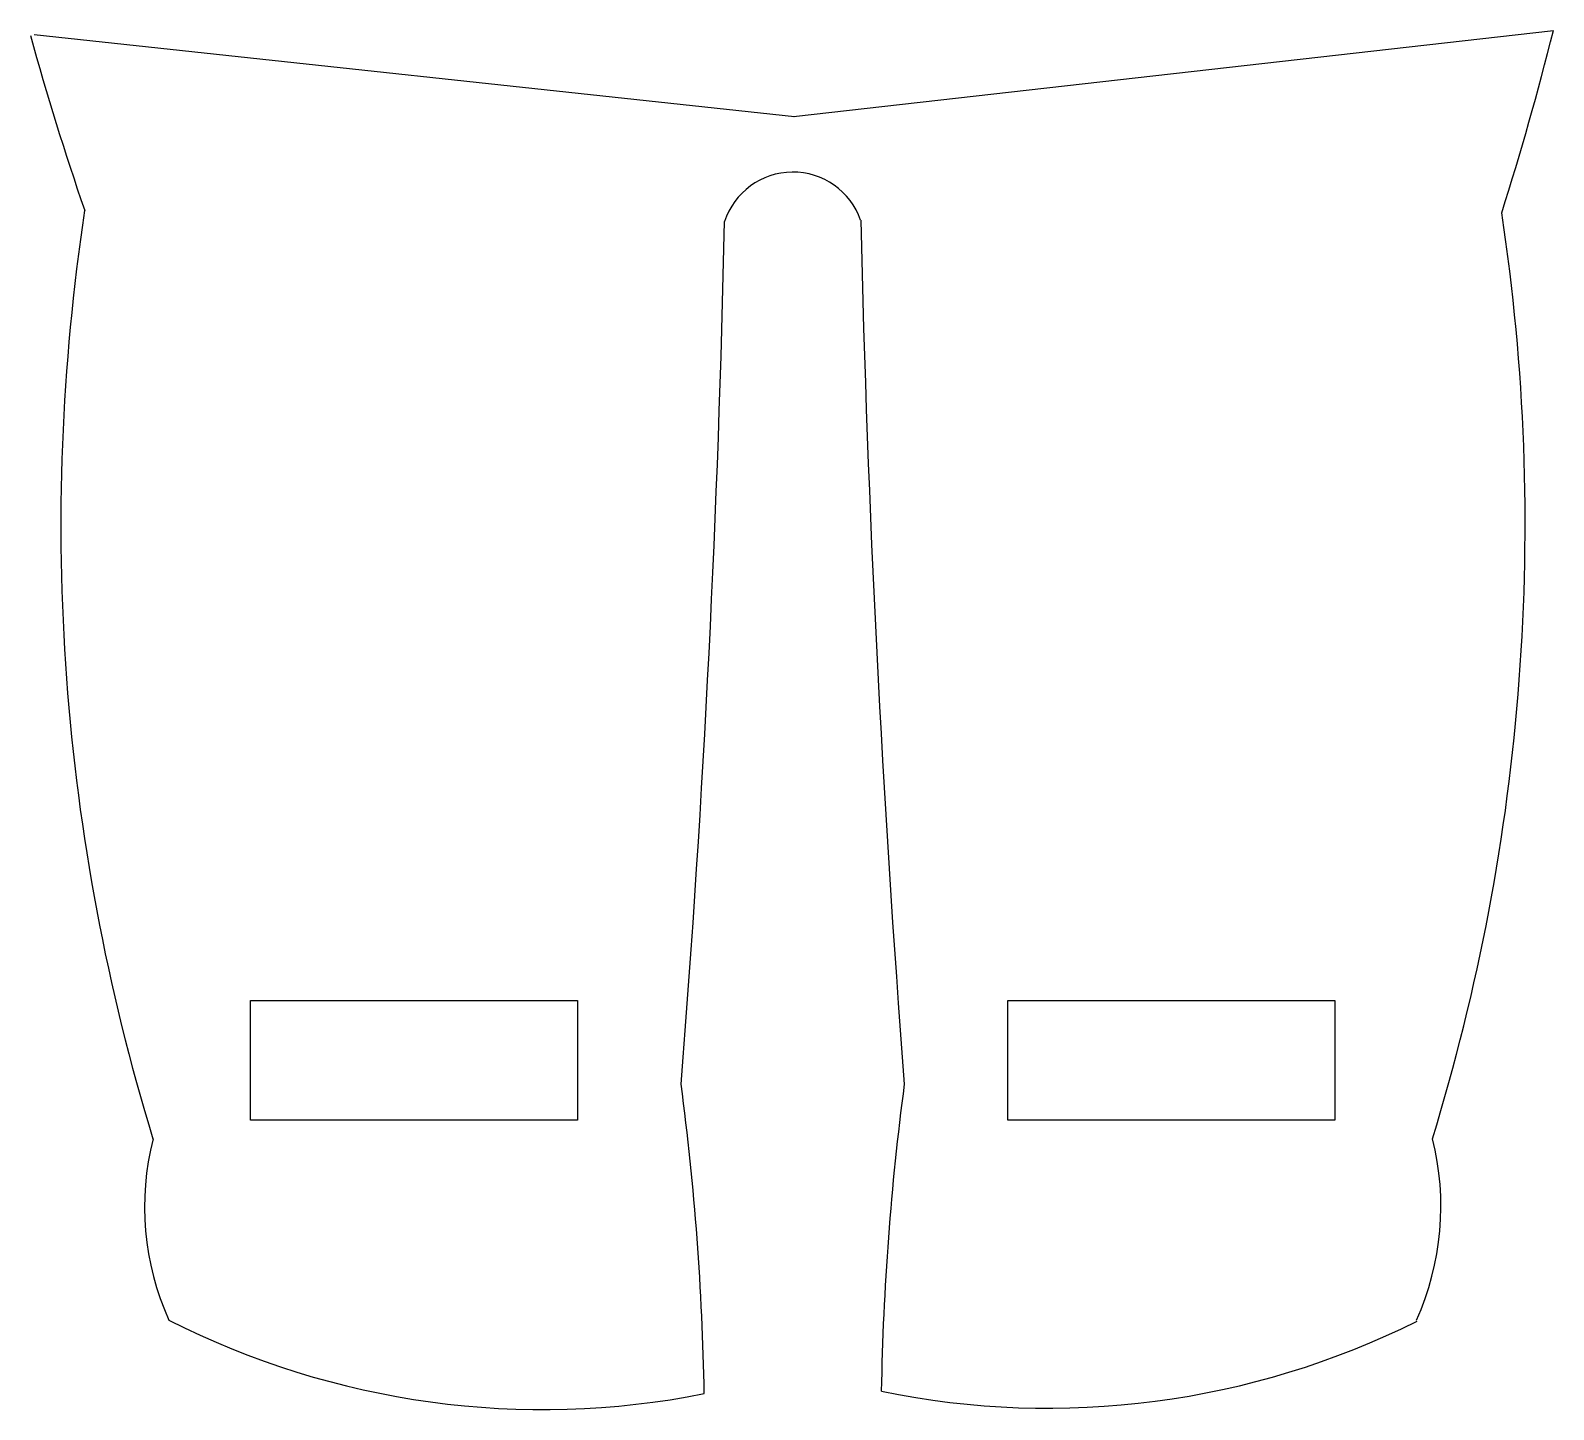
# Model space of a CAD drawing. Header units: millimetres. Extents: x 19 to 57.2, y -29.4 to 5.2.
import ezdxf

# ---------------------------------------------------------------- set-up
doc = ezdxf.new("R2010")
doc.units = ezdxf.units.MM
doc.layers.add('Corte exterior', color=1, linetype='Continuous', true_color=0xff0000)

msp = doc.modelspace()

# ---------------------------------------------------------------- linework, layer by layer
at = {"layer": 'Corte exterior'}
for p, q in [((19.057, 5.072), (38.133, 3.019)), ((38.115, 3.019), (57.18, 5.173)), ((24.49, -19.157), (32.69, -19.157)), ((24.49, -22.157), (24.49, -19.157)), ((32.69, -19.157), (32.69, -22.157)), ((43.49, -19.157), (51.69, -19.157)), ((43.49, -22.157), (43.49, -19.157)), ((51.69, -19.157), (51.69, -22.157)), ((32.69, -22.157), (24.49, -22.157)), ((51.69, -22.157), (43.49, -22.157))]:
    msp.add_line(p, q, dxfattribs=at)
for centre, radius, start, end in [((89.384, 24.459), 73.042, 195.41197, 199.01722), ((-22.226, 25.23), 81.899, 342.49699, 345.82415), ((38.096, -0.179), 1.801, 19.2089, 161.9687), ((72.17, -7.231), 52.439, 171.3471, 197.0741), ((446.109, 10.078), 406.427, 181.36259, 184.42178), ((4.163, -7.203), 52.304, 342.8506, 8.5776), ((-340.456, 8.533), 376.927, 355.46691, 358.76032), ((-31.328, -30.131), 67.208, 0.94959, 7.58701), ((107.513, -30.122), 67.209, 172.42033, 179.00933), ((28.742, -24.33), 6.912, 165.746, 204.3229), ((47.442, -24.328), 6.912, 335.6849, 14.2619), ((31.82, -8.672), 20.745, 243.1284, 281.263), ((44.491, -8.638), 20.745, 258.408, 296.5225)]:
    msp.add_arc(centre, radius, start, end, dxfattribs=at)

doc.saveas('drawing.dxf')
